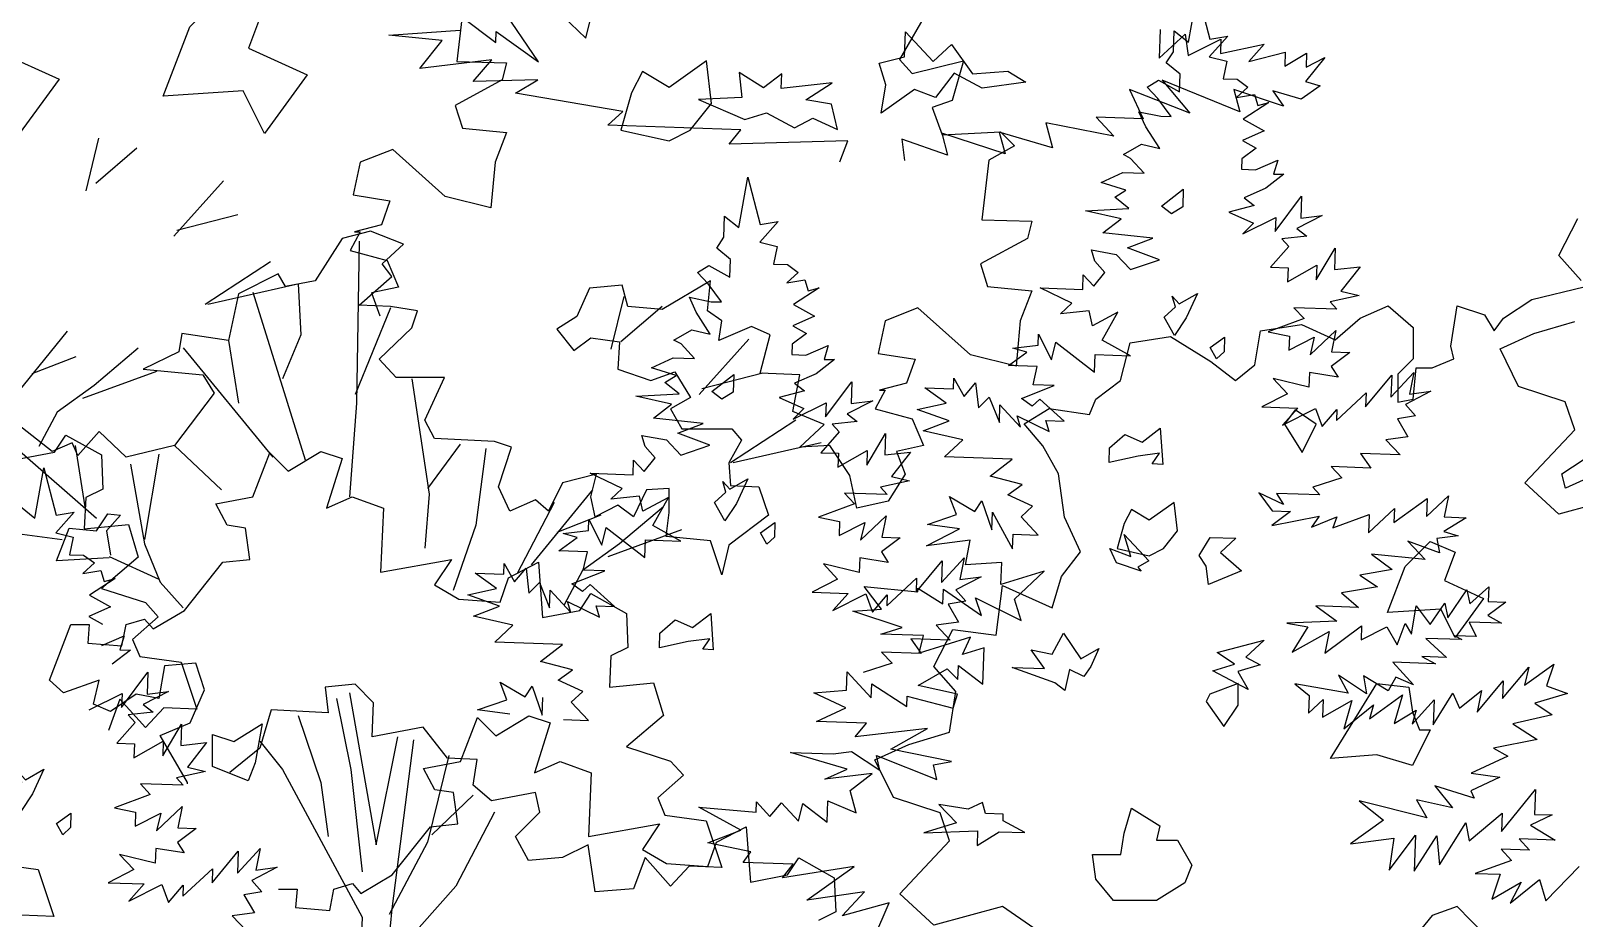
# Model space of a CAD drawing. Header units: inches. Extents: x -11 to 128, y 7 to 56.
# Drawn here: x 27.912 to 28.426, y 22.401 to 22.697 of the extents above; entities that cross this region are included whole.
import ezdxf

# ---------------------------------------------------------------- set-up
doc = ezdxf.new("R2010")
doc.units = ezdxf.units.IN
doc.header["$MEASUREMENT"] = 0
doc.layers.add('CAY', color=94, linetype='Continuous')
doc.layers.add('CAY-3', color=61, linetype='Continuous')
picture_1 = doc.add_image_def('image1.jpg', size_in_pixel=(1680, 1093))

# ---------------------------------------------------------------- blocks, each defined once
blk = doc.blocks.new('A$C76451831')
at = {"layer": 'CAY'}
for p, q in [((5943, 1269.4), (5949.7, 1306.8)), ((5949.7, 1306.8), (5958.9, 1271.5)), ((5931.9, 1262.1), (5932.4, 1277.9)), ((5932.4, 1277.9), (5943, 1269.4)), ((5972.1, 1273.8), (5958.5, 1258.4)), ((5958.9, 1271.5), (5972.1, 1273.8)), ((5926.6, 1254.1), (5931.9, 1262.1)), ((5936.7, 1245.6), (5926.6, 1254.1)), ((5958.5, 1258.4), (5971.5, 1255.2)), ((5971.5, 1255.2), (5968.8, 1242.2)), ((5912.4, 1236), (5920.7, 1241.1)), ((5920.7, 1241.1), (5936.3, 1232.4)), ((5936.3, 1232.4), (5936.7, 1245.6)), ((5968.8, 1242.2), (5979.2, 1241.8)), ((5979.2, 1241.8), (5987.1, 1236.1)), ((5920.2, 1227.6), (5912.4, 1236)), ((5930.2, 1214.1), (5920.2, 1227.6)), ((5987.1, 1236.1), (5978.7, 1228.2)), ((5978.7, 1228.2), (5991.9, 1230.5)), ((5991.9, 1230.5), (5994.4, 1222.3)), ((5906.3, 1217.6), (5922.5, 1214.3)), ((5911.3, 1206.6), (5906.3, 1217.6)), ((5922.5, 1214.3), (5930.2, 1214.1)), ((6002.6, 1224.7), (5983.6, 1212.2)), ((5994.4, 1222.3), (6002.6, 1224.7)), ((5921.6, 1190.3), (5911.3, 1206.6)), ((5999.1, 1203.5), (5983, 1196.4)), ((5983.6, 1212.2), (5999.1, 1203.5)), ((5894.8, 1185.8), (5908.2, 1193.5)), ((5908.2, 1193.5), (5921.6, 1190.3)), ((5983, 1196.4), (5993.3, 1190.6)), ((5900.1, 1182.9), (5894.8, 1185.8)), ((5910.1, 1172.2), (5900.1, 1182.9)), ((5982.6, 1182.8), (5982.3, 1175.1)), ((5993.3, 1190.6), (5982.6, 1182.8)), ((5992.7, 1174.7), (6009.3, 1181.8)), ((6009.3, 1181.8), (6006.2, 1171.5)), ((5878.2, 1165.1), (5894.3, 1172.7)), ((5894.3, 1172.7), (5910.1, 1172.2)), ((5982.3, 1175.1), (5992.7, 1174.7)), ((6013.9, 1171.3), (6000.4, 1160.8)), ((6006.2, 1171.5), (6013.9, 1171.3)), ((5896.6, 1159.5), (5878.2, 1165.1)), ((5888.2, 1154.3), (5896.6, 1159.5)), ((6000.4, 1160.8), (5984.3, 1153.7)), ((5866.6, 1144.2), (5898.8, 1145.8)), ((5898.8, 1145.8), (5888.2, 1154.3)), ((5991.8, 1148), (5973, 1143.2)), ((5984.3, 1153.7), (5991.8, 1148)), ((6007.4, 1128.9), (6026.9, 1154.9)), ((6026.9, 1154.9), (6026.3, 1138.6)), ((5893.1, 1138.3), (5866.6, 1144.2)), ((5879.6, 1127.9), (5893.1, 1138.3)), ((5973, 1143.2), (5991.3, 1134.9)), ((5983.3, 1127), (6007.8, 1139.3)), ((5991.3, 1134.9), (5983.3, 1127)), ((6007.8, 1139.3), (6007.4, 1128.9)), ((6042.3, 1140.8), (6023.3, 1131)), ((6026.3, 1138.6), (6042.3, 1140.8)), ((5916.6, 1123.9), (5879.6, 1127.9)), ((5897.8, 1116.8), (5916.6, 1123.9)), ((6030.9, 1125.3), (6012.2, 1123.3)), ((6012.2, 1123.3), (6017.4, 1117.6)), ((6023.3, 1131), (6030.9, 1125.3)), ((5435.2, 1102.7), (5443.6, 1115.3)), ((5443.6, 1115.3), (5470, 1100.6)), ((5871, 1115), (5889.4, 1111.7)), ((5873.4, 1106.8), (5871, 1115)), ((5889.4, 1111.7), (5899.9, 1100.4)), ((5921.5, 1107.8), (5897.8, 1116.8)), ((6017.4, 1117.6), (6003.8, 1102.2)), ((6037.9, 1092.9), (6051.8, 1116.4)), ((6051.8, 1116.4), (6051.3, 1100.6)), ((5407.8, 1097.4), (5435.2, 1102.7)), ((5470, 1100.6), (5471.1, 1075.2)), ((5880.8, 1098.4), (5873.4, 1106.8)), ((5899.9, 1100.4), (5921.5, 1107.8)), ((6003.8, 1102.2), (6016.9, 1101.8)), ((6016.5, 1091.4), (6038.3, 1103.8)), ((6016.9, 1101.8), (6016.5, 1091.4)), ((6038.3, 1103.8), (6037.9, 1092.9)), ((6051.3, 1100.6), (6070.4, 1102.6)), ((6070.4, 1102.6), (6056.2, 1084.5)), ((5420.6, 1053.6), (5427.3, 1091)), ((5427.3, 1091), (5436.5, 1055.8)), ((5864.5, 1085.8), (5864.9, 1096.7)), ((5864.9, 1096.7), (5872.8, 1088.2)), ((5872.8, 1088.2), (5880.8, 1098.4)), ((5856.5, 1075.7), (5832.8, 1086.9)), ((5832.8, 1086.9), (5864.5, 1085.8)), ((6069.6, 1081.4), (6048.2, 1076.7)), ((6048.2, 1076.7), (6053, 1071.1)), ((6056.2, 1084.5), (6069.6, 1081.4)), ((5458.4, 1068.9), (5457.3, 1045.7)), ((5471.1, 1075.2), (5458.4, 1068.9)), ((5848, 1067.8), (5856.5, 1075.7)), ((5869.4, 1069.8), (5848, 1067.8)), ((5871.7, 1058.8), (5869.4, 1069.8)), ((5890.7, 1069), (5871.7, 1058.8)), ((5879.1, 1048.1), (5890.7, 1069)), ((6053, 1071.1), (6021.3, 1072.2)), ((6021.3, 1072.2), (6028.7, 1064.2)), ((5410, 1062.2), (5420.6, 1053.6)), ((5449.8, 1058.1), (5436.1, 1042.7)), ((5436.5, 1055.8), (5449.8, 1058.1)), ((6028.7, 1064.2), (6002.1, 1054.3)), ((6002.1, 1054.3), (6017.8, 1051)), ((6033.2, 1037.3), (6052.4, 1055.2)), ((6052.4, 1055.2), (6049.1, 1039.5)), ((5436.1, 1042.7), (5449.1, 1039.5)), ((5457.3, 1045.7), (5490, 1048.9)), ((5490, 1048.9), (5497.4, 1024.6)), ((5812.7, 1042.3), (5831.4, 1044.3)), ((5823, 1039.2), (5812.7, 1042.3)), ((5831.4, 1044.3), (5831.6, 1052.5)), ((5831.6, 1052.5), (5841.4, 1033.6)), ((5841.4, 1033.6), (5844.6, 1046.6)), ((5844.6, 1046.6), (5873.3, 1024.3)), ((5900, 1036.5), (5879.1, 1048.1)), ((6017.8, 1051), (6017.5, 1040.6)), ((6017.5, 1040.6), (6036.4, 1050.3)), ((6036.4, 1050.3), (6033.2, 1037.3)), ((5449.1, 1039.5), (5446.4, 1026.4)), ((5809.5, 1029.2), (5823, 1039.2)), ((5873.3, 1024.3), (5873.7, 1037.4)), ((5873.7, 1037.4), (5900, 1036.5)), ((6062.7, 1039), (6048.8, 1028.6)), ((6049.1, 1039.5), (6062.7, 1039)), ((5446.4, 1026.4), (5456.8, 1026.1)), ((5464.8, 1020.4), (5456.3, 1012.5)), ((5456.8, 1026.1), (5464.8, 1020.4)), ((5497.4, 1024.6), (5470, 1001.4)), ((5768.6, 1012.1), (5768.9, 1019.8)), ((5768.9, 1019.8), (5776.6, 1006.4)), ((5830.8, 1028.5), (5809.5, 1029.2)), ((5827.6, 1015), (5830.8, 1028.5)), ((6005.9, 1019.7), (6016.3, 1008.4)), ((6032.4, 1013.3), (6005.9, 1019.7)), ((6032.8, 1024.2), (6032.4, 1013.3)), ((6053.9, 1020.7), (6032.8, 1024.2)), ((6048.8, 1028.6), (6053.9, 1020.7)), ((6074.5, 998.7), (6093.9, 1022)), ((6093.3, 1005.7), (6110.2, 1024.2)), ((6093.9, 1022), (6093.3, 1005.7)), ((6110.2, 1024.2), (6107, 1008)), ((5456.3, 1012.5), (5469.5, 1014.7)), ((5480.2, 1008.9), (5461.2, 996.5)), ((5469.5, 1014.7), (5472, 1006.5)), ((5472, 1006.5), (5480.2, 1008.9)), ((5747.3, 1012.8), (5768.6, 1012.1)), ((5763.2, 1001.4), (5747.3, 1012.8)), ((5776.6, 1006.4), (5785.1, 1016.5)), ((5785.1, 1016.5), (5787.1, 997.8)), ((5819.1, 1004.9), (5843.5, 1014.5)), ((5843.5, 1014.5), (5827.6, 1015)), ((6016.3, 1008.4), (5997.4, 998.7)), ((6052.8, 988.6), (6074.8, 1009.1)), ((6074.8, 1009.1), (6074.5, 998.7)), ((6122.9, 1010.1), (6104, 1000.4)), ((6107, 1008), (6122.9, 1010.1)), ((5461.2, 996.5), (5476.8, 987.8)), ((5470, 1001.4), (5502.7, 990.9)), ((5741.8, 996.7), (5763.2, 1001.4)), ((5765.5, 988.2), (5741.8, 996.7)), ((5787.1, 997.8), (5795.1, 1005.7)), ((5795.1, 1005.7), (5802.6, 986.9)), ((5802.6, 986.9), (5803.1, 1000)), ((5803.1, 1000), (5818.4, 983.6)), ((5827.1, 999.2), (5819.1, 1004.9)), ((5832.7, 1004.4), (5827.1, 999.2)), ((5850.7, 987.9), (5832.7, 1004.4)), ((5997.4, 998.7), (6024.1, 997.7)), ((6024.1, 997.7), (6012.8, 985)), ((6012.8, 985), (6037.3, 997.3)), ((6037.3, 997.3), (6042.2, 983.9)), ((6042.2, 983.9), (6053.1, 996.7)), ((6053.1, 996.7), (6052.8, 988.6)), ((6104, 1000.4), (6111.4, 992)), ((5476.8, 987.8), (5460.6, 980.6)), ((5502.7, 990.9), (5512.2, 980.3)), ((5746.2, 980.7), (5765.5, 988.2)), ((5818.4, 983.6), (5815.9, 991.8)), ((5815.9, 991.8), (5839.5, 980.1)), ((5839.5, 980.1), (5837.1, 988.4)), ((5837.1, 988.4), (5850.7, 987.9)), ((6111.4, 992), (6098.2, 989.7)), ((6098.2, 989.7), (6105.9, 976.3)), ((5460.6, 980.6), (5470.9, 974.8)), ((5512.2, 980.3), (5493.2, 963.4)), ((5775.4, 974.2), (5746.2, 980.7)), ((5761.9, 961.5), (5775.4, 974.2)), ((6105.9, 976.3), (6089.5, 974.1)), ((6089.5, 974.1), (6099.9, 962.9)), ((5470.3, 959), (5486.9, 966.1)), ((5486.9, 966.1), (5483.8, 955.8)), ((5493.2, 963.4), (5498.5, 950.8)), ((6070.5, 963.9), (6078.3, 953.2)), ((6099.9, 962.9), (6070.5, 963.9)), ((5491.5, 955.5), (5478, 945.1)), ((5483.8, 955.8), (5491.5, 955.5)), ((5498.5, 950.8), (5529.1, 946.6)), ((5812.1, 959.8), (5761.9, 961.5)), ((5795.8, 947.2), (5812.1, 959.8)), ((6078.3, 953.2), (6048.9, 954.2)), ((6048.9, 954.2), (6056.8, 945.8)), ((5485, 913.1), (5504.5, 939.2)), ((5504.5, 939.2), (5503.9, 922.9)), ((5529.1, 946.6), (5540.7, 911.8)), ((5819.6, 940.9), (5795.8, 947.2)), ((5808.9, 933.2), (5819.6, 940.9)), ((6056.8, 945.8), (6035.2, 938.9)), ((5770.8, 918.6), (5765.8, 931.9)), ((5765.8, 931.9), (5784.4, 920.9)), ((5784.4, 920.9), (5789.7, 928.8)), ((5789.7, 928.8), (5797.1, 907.3)), ((5827.2, 924.8), (5808.9, 933.2)), ((5460.9, 911.2), (5485.4, 923.5)), ((5483.7, 919.1), (5475.3, 895.9)), ((5502.7, 898.1), (5483.7, 919.1)), ((5485.4, 923.5), (5485, 913.1)), ((5519.9, 925), (5501, 915.3)), ((5503.9, 922.9), (5519.9, 925)), ((5749.2, 911.2), (5770.8, 918.6)), ((5797.1, 907.3), (5797.6, 920.4)), ((5818.7, 916.9), (5827.2, 924.8)), ((5831.4, 903.4), (5818.7, 916.9)), ((5508.5, 909.6), (5489.8, 907.5)), ((5489.8, 907.5), (5495.1, 901.9)), ((5501, 915.3), (5508.5, 909.6)), ((5516.4, 912.8), (5502.7, 898.1)), ((5540.7, 911.8), (5516.4, 912.8)), ((5773.1, 908.1), (5749.2, 911.2)), ((5495.1, 901.9), (5481.4, 886.5)), ((5515.5, 877.1), (5529.5, 900.7)), ((5529.5, 900.7), (5528.9, 884.8)), ((5812.9, 904), (5831.4, 903.4)), ((5481.4, 886.5), (5494.5, 886)), ((5494.1, 875.6), (5515.9, 888)), ((5494.5, 886), (5494.1, 875.6)), ((5515.9, 888), (5515.5, 877.1)), ((5528.9, 884.8), (5548, 886.9)), ((5548, 886.9), (5533.8, 868.8)), ((5547.3, 865.6), (5525.8, 860.9)), ((5525.8, 860.9), (5530.6, 855.3)), ((5533.8, 868.8), (5547.3, 865.6)), ((5506.3, 848.5), (5479.7, 838.5)), ((5498.9, 856.4), (5506.3, 848.5)), ((5530.6, 855.3), (5498.9, 856.4)), ((5479.7, 838.5), (5495.4, 835.2)), ((5510.8, 821.5), (5530, 839.5)), ((5530, 839.5), (5526.8, 823.7)), ((5495.4, 835.2), (5495.1, 824.8)), ((5495.1, 824.8), (5514, 834.6)), ((5514, 834.6), (5510.8, 821.5)), ((5540.3, 823.2), (5526.4, 812.8)), ((5526.8, 823.7), (5540.3, 823.2)), ((5510, 797.5), (5483.5, 803.9)), ((5483.5, 803.9), (5494, 792.7)), ((5510.4, 808.4), (5510, 797.5)), ((5531.5, 805), (5510.4, 808.4)), ((5526.4, 812.8), (5531.5, 805)), ((5552.1, 782.9), (5571.5, 806.3)), ((5570.9, 790), (5587.9, 808.4)), ((5571.5, 806.3), (5570.9, 790)), ((5587.9, 808.4), (5584.6, 792.2)), ((5494, 792.7), (5475, 782.9)), ((5530.4, 772.8), (5552.4, 793.3)), ((5552.4, 793.3), (5552.1, 782.9)), ((5600.5, 794.4), (5581.6, 784.6)), ((5584.6, 792.2), (5600.5, 794.4)), ((5475, 782.9), (5501.7, 782)), ((5501.7, 782), (5490.4, 769.2)), ((5490.4, 769.2), (5514.9, 781.5)), ((5514.9, 781.5), (5519.8, 768.2)), ((5519.8, 768.2), (5530.7, 781)), ((5530.7, 781), (5530.4, 772.8)), ((5581.6, 784.6), (5589, 776.2)), ((5589, 776.2), (5575.8, 773.9)), ((5575.8, 773.9), (5583.5, 760.5)), ((5583.5, 760.5), (5567.1, 758.4)), ((5567.1, 758.4), (5577.6, 747.1)), ((5173.4, 74.4), (5145.4, 115.3)), ((5180, 119.1), (5208.5, 91.8)), ((5208.5, 91.8), (5214.8, 117.9)), ((5115.7, 108.2), (5141.7, 88.7)), ((5062.2, 94.2), (5115.3, 97.8)), ((5101.9, 90.1), (5062.2, 94.2)), ((5141.7, 88.7), (5142, 96.8)), ((5142, 96.8), (5173.4, 74.4)), ((5634.7, 98.2), (5633.9, 77)), ((5633.9, 77), (5653.1, 94.9)), ((5653.1, 94.9), (5655.3, 78.9)), ((5085.3, 69.4), (5101.9, 90.1)), ((5655.3, 78.9), (5679.7, 91.2)), ((5679.7, 91.2), (5679.3, 80.4)), ((5679.3, 80.4), (5711.8, 87.4)), ((5711.8, 87.4), (5700.4, 74.6)), ((5700.4, 74.6), (5727.4, 81.4)), ((5727.4, 81.4), (5727.1, 71)), ((5727.1, 71), (5743.3, 80.8)), ((5743.3, 80.8), (5742.9, 70.4)), ((5138.6, 75.7), (5085.3, 69.4)), ((5124.9, 59.8), (5138.6, 75.7)), ((5756.7, 77.6), (5742.5, 59.6)), ((5742.9, 70.4), (5756.7, 77.6)), ((5172.9, 60.9), (5124.9, 59.8)), ((5156.3, 51), (5172.9, 60.9)), ((5693.7, 37.2), (5636.1, 60.6)), ((5636.1, 60.6), (5656.5, 36.3)), ((5742.5, 59.6), (5753.3, 56.5)), ((5236, 37.4), (5156.3, 51)), ((5656.5, 36.3), (5611.8, 53.7)), ((5611.8, 53.7), (5621.9, 32)), ((5726, 41.5), (5689.3, 53.7)), ((5689.3, 53.7), (5693.7, 37.2)), ((5739.3, 46.5), (5718.3, 52.7)), ((5718.3, 52.7), (5726, 41.5)), ((5753.3, 56.5), (5739.3, 46.5)), ((5224.8, 27.3), (5236, 37.4)), ((5323.5, 23.9), (5224.8, 27.3)), ((5314.9, 13.3), (5323.5, 23.9)), ((5600.2, 19.2), (5549.8, 29.1)), ((5549.8, 29.1), (5554.6, 10.4)), ((5621.9, 32), (5587.1, 33.3)), ((5587.1, 33.3), (5600.2, 19.2)), ((5402.9, 15.7), (5314.9, 13.3)), ((5396.9, 0), (5402.9, 15.7)), ((5476.9, 4.9), (5442.9, 17)), ((5442.9, 17), (5445, 1)), ((5472.5, 21.4), (5476.9, 4.9)), ((5519.5, 6.1), (5472.5, 21.4)), ((5515.1, 22.2), (5519.5, 6.1)), ((5554.6, 10.4), (5515.1, 22.2))]:
    blk.add_line(p, q, dxfattribs=at)
for points in [[(5738.9, 1437), (5733.7, 1392.7), (5770.6, 1391.6), (5767.4, 1379), (5732.6, 1360), (5737.9, 1343.1), (5770.6, 1340), (5762.2, 1317.8), (5759, 1284.1), (5725.2, 1292.5), (5686.2, 1327.3), (5662, 1317.8), (5656.7, 1293.6), (5684.1, 1289.3), (5677.8, 1271.4), (5657.7, 1266.1), (5662, 1266.1), (5654.6, 1252.4), (5682, 1245), (5690.4, 1225), (5670.4, 1220.8), (5676.7, 1203.9)], [(1271.4, 1199.6), (1249.3, 1161.6), (1258.8, 1151.1), (1296.7, 1160.6), (1288.3, 1131.1), (1273.5, 1125.8), (1280.9, 1105.7), (1324.2, 1107.9), (1334.7, 1097.3), (1315.7, 1086.8), (1310.4, 1042.5), (1347.4, 1041.4), (1344.2, 1028.7), (1309.4, 1009.8), (1314.7, 992.9), (1347.4, 989.7), (1338.9, 967.6), (1335.8, 933.8), (1302, 942.3), (1263, 977.1), (1238.7, 967.6), (1233.4, 943.3), (1260.9, 939.1), (1254.5, 921.2), (1234.5, 915.9), (1238.7, 915.9), (1231.3, 902.2), (1258.8, 894.8), (1267.2, 874.8), (1247.2, 870.5), (1253.5, 853.7)], [(5467.9, 1335.7), (5458.4, 1296.7)], [(5496.4, 1328.4), (5465.8, 1302)], [(1789.6, 837.7), (1738.5, 824), (1713.4, 847.2), (1750.3, 886.5), (1743.2, 907.3), (1708.6, 918.7), (1694.9, 946.6), (1720, 958), (1750.3, 967.1)], [(1755, 997.4), (1738.5, 1015.9), (1752.7, 1043.4)], [(5560.7, 1304.1), (5523.8, 1263)], [(5571.3, 1278.8), (5525.9, 1267.2)], [(5595.5, 1244), (5547, 1212.3)], [(5614.5, 1227.1), (5549.1, 1212.3)], [(1230.2, 508.9), (1241.6, 535.3), (1206.8, 525.6), (1223.3, 543.6), (1180.5, 537.4), (1215.8, 562.4), (1162.5, 553.9), (1170.5, 564), (1133.4, 565.3), (1139.1, 573.3), (1107.2, 579.8), (1131.5, 589.4), (1100.4, 606.4), (1142.9, 602.6), (1143.1, 610.3), (1153.2, 599.5), (1161.7, 609.7), (1174.4, 596.1), (1177.5, 609.1), (1195.6, 595.3), (1196.2, 611.2), (1217.2, 602.3), (1212.8, 618.8), (1229.1, 631.3), (1194, 627.1), (1210.6, 634.7), (1168.4, 647.1), (1200.1, 646), (1213.8, 647.7), (1234.6, 633.9), (1232.3, 644.8), (1276.9, 627), (1274.6, 637.9), (1287.8, 640.2), (1242.8, 649.4), (1270.1, 664.8), (1216.4, 658.5), (1224.9, 668.7), (1187.8, 670), (1209.5, 680.1), (1185.8, 691.3), (1209.9, 693.2), (1210.4, 706.8), (1228.3, 687.6), (1228.7, 698), (1254.8, 681.2), (1255.1, 688.9), (1289.2, 680), (1292.3, 690.3), (1263.1, 696.8), (1284.8, 709.2), (1292.7, 701.2), (1293, 711.6), (1311.1, 697.8), (1312.1, 724.6), (1296, 719.7), (1301.9, 732.6), (1263.9, 720.8), (1267.1, 733.8), (1235.4, 734.9), (1251.4, 739.8), (1214.7, 752), (1236, 753.5), (1223, 770.3), (1262.8, 766.2), (1262.9, 768.9), (1281.5, 757.4), (1281.9, 768.2), (1310.2, 748.6), (1305.7, 761.9), (1339.5, 744.9), (1334.6, 760.9), (1356.7, 781.5), (1324.6, 771.7), (1325.2, 788), (1298.4, 786.2), (1301.7, 804.7), (1269.4, 800.4), (1293.9, 813.1), (1270, 816.2), (1291.5, 823.6), (1286.5, 837), (1305.2, 825.9), (1310.4, 833.9), (1317.9, 812.3), (1318.3, 825.4), (1333.2, 798.2), (1333.6, 809), (1352.2, 808.4), (1339.5, 822), (1347.9, 829.8), (1329.6, 838.2), (1340.3, 846), (1316.5, 852.2), (1332.8, 864.8), (1282.6, 866.6), (1296.2, 879.2), (1266.9, 885.7), (1286.2, 893.2), (1262.5, 901.7), (1284, 906.4), (1268.1, 917.8), (1289.3, 917.1), (1289.6, 924.8), (1297.3, 911.4), (1305.8, 921.5), (1307.9, 902.9), (1315.9, 910.7), (1323.4, 891.9), (1323.8, 905), (1339.1, 888.6), (1336.7, 896.9), (1360.3, 885.2), (1357.8, 893.4), (1371.4, 892.9), (1353.4, 909.4), (1347.8, 904.2), (1339.8, 909.9), (1364.2, 919.5), (1348.4, 920), (1351.5, 933.5), (1330.3, 934.3), (1343.8, 944.2), (1333.4, 947.3), (1352.1, 949.4), (1352.4, 957.5), (1362.1, 938.6), (1365.3, 951.6), (1394, 929.3), (1394.4, 942.4), (1420.7, 941.5), (1399.8, 953.1), (1411.4, 974), (1392.5, 963.8), (1390.1, 974.8), (1368.8, 972.8), (1377.2, 980.7), (1353.6, 991.9), (1385.3, 990.8), (1385.6, 1001.7), (1393.5, 993.3), (1401.6, 1003.4), (1394.2, 1011.8), (1391.7, 1020.1), (1410.2, 1016.7), (1420.7, 1005.5), (1442.2, 1012.9), (1418.5, 1021.8), (1437.3, 1028.9), (1400.3, 1032.9), (1413.8, 1043.3), (1387.3, 1049.2), (1419.5, 1050.8), (1409, 1059.4), (1417.3, 1064.5), (1398.9, 1070.1), (1415, 1077.7), (1430.9, 1077.2), (1420.8, 1088), (1415.5, 1090.9), (1428.9, 1098.6), (1442.4, 1095.4), (1432.1, 1111.6), (1427, 1122.6), (1443.2, 1119.4), (1450.9, 1119.1), (1441, 1132.6), (1433.1, 1141), (1441.4, 1146.2), (1457, 1137.5), (1457.5, 1150.6), (1447.3, 1159.1), (1452.6, 1167.1), (1453.1, 1182.9), (1463.7, 1174.4), (1470.5, 1211.8), (1479.7, 1176.6), (1492.9, 1178.8), (1479.2, 1163.4), (1492.2, 1160.3), (1489.5, 1147.2), (1499.9, 1146.8), (1507.9, 1141.1), (1499.4, 1133.3), (1512.7, 1135.5), (1515.1, 1127.3), (1523.3, 1129.7), (1504.3, 1117.2), (1519.9, 1108.5), (1503.8, 1101.4), (1514, 1095.6), (1503.3, 1087.8), (1503, 1080.1), (1513.4, 1079.7), (1530, 1086.9), (1526.9, 1076.5), (1534.6, 1076.3), (1521.1, 1065.9), (1505, 1058.7), (1512.5, 1053), (1493.8, 1048.2), (1512, 1039.9), (1504.1, 1032), (1528.5, 1044.3), (1528.1, 1033.9), (1547.6, 1060), (1547.1, 1043.7), (1563, 1045.8), (1544.1, 1036.1), (1551.6, 1030.3), (1532.9, 1028.3), (1538.2, 1022.7), (1524.5, 1007.3), (1537.6, 1006.8), (1537.3, 996.4), (1559, 1008.8), (1558.6, 997.9), (1572.6, 1021.5), (1572, 1005.6), (1591.1, 1007.7), (1576.9, 989.6), (1590.4, 986.4), (1568.9, 981.7), (1573.7, 976.1), (1542, 977.2), (1549.5, 969.2), (1522.8, 959.3), (1538.6, 956), (1538.2, 945.6), (1557.1, 955.4), (1554, 942.3), (1573.2, 960.2), (1569.9, 944.5), (1583.5, 944), (1569.5, 933.6), (1574.7, 925.7), (1553.5, 929.2), (1553.1, 918.3), (1526.6, 924.7), (1537.1, 913.4), (1518.2, 903.7), (1544.9, 902.7), (1533.5, 890), (1558, 902.3), (1563, 889), (1573.8, 901.7), (1573.5, 893.6), (1595.6, 914.1), (1595.2, 903.7), (1614.6, 927.1), (1614, 910.8), (1631, 929.2), (1627.7, 913), (1643.6, 915.2), (1624.7, 905.4), (1632.1, 897), (1618.9, 894.7), (1626.6, 881.3), (1610.2, 879.2), (1620.7, 867.9), (1591.3, 868.9), (1599.1, 858.2), (1569.6, 859.3), (1577.5, 850.8), (1556, 843.9), (1561.2, 838.3), (1529.1, 839.4), (1534.2, 831), (1515.9, 839.8), (1525.9, 826.3), (1539.5, 825.9), (1525.5, 815.5), (1560.6, 822.4), (1554.9, 814.4), (1573.8, 821.9), (1570.8, 813.9), (1597.8, 823.8), (1597.4, 810.2), (1616.6, 828.2), (1616.2, 817.7), (1640.9, 835.5), (1640.4, 822.3), (1656.8, 837.6), (1653.5, 821.9), (1669.8, 821.3), (1653.1, 811), (1663.9, 807.9), (1648, 805.8), (1649.9, 795.3), (1626.6, 803.8), (1639.3, 790.2), (1599.5, 794.3), (1615, 782.9), (1590.8, 778.7), (1604.1, 770.1), (1577.2, 765.6), (1590, 754.7), (1558.3, 755.8), (1573.8, 744.4), (1536.6, 743), (1552.3, 740.2), (1540.8, 721.6), (1568.1, 736.9), (1564.8, 720.7), (1592.2, 741.1), (1591.9, 730.6), (1610.8, 740.4), (1618.5, 727), (1624.5, 742.7), (1629.2, 734.8), (1632.6, 756), (1643, 742), (1654, 757.9), (1656.3, 747), (1670.2, 767.8), (1672.6, 757.3), (1686.6, 770), (1686.2, 759.1), (1699.3, 758.6), (1685.9, 748.7), (1696.1, 742.9), (1672.1, 743.7), (1677.2, 733.1), (1661.3, 733.7), (1666.6, 730.8), (1639.9, 731.7), (1655.3, 717.6), (1636.8, 718.2), (1647, 712.9), (1615.3, 714), (1630.6, 697.1), (1617.6, 703), (1611.9, 692.8), (1593.7, 703.8), (1595.9, 690.6), (1575.1, 704.5), (1582.3, 691.1), (1542.7, 697.9), (1553.3, 689.4), (1552.8, 676.3), (1563.6, 686.3), (1563.1, 673.2), (1584.9, 685.6), (1579.1, 664.5), (1601.1, 682.3), (1598, 672), (1622.6, 689.7), (1616.4, 668.6), (1632.6, 678.5), (1629.6, 668.1), (1646.1, 686.1), (1645.4, 667.6), (1659.8, 691.1), (1664.9, 680), (1681.2, 693.1), (1677.9, 676.9), (1697.3, 700.2), (1696.8, 687.1), (1716.2, 710.4), (1713, 696.9), (1734.9, 712.5), (1729.3, 696.4), (1745, 690.8), (1720.7, 683.5), (1733.6, 674.9), (1704.3, 668.2), (1722.5, 656.7), (1690.1, 650.1), (1700.8, 644.3), (1673.6, 631.7), (1694.8, 628.7), (1673.2, 618.6), (1675.7, 613), (1646.5, 622.2), (1659.6, 605.9), (1633, 611.8), (1640.7, 598.4), (1590.4, 611), (1608.5, 596.8), (1583.9, 579.1), (1616.2, 583.4), (1612.6, 559.5), (1632.1, 585.5), (1631.2, 558.8), (1648, 585), (1649.9, 563.6), (1669.6, 594.7), (1671.9, 581.4), (1696.6, 601.9), (1696.1, 588.3), (1721.2, 619.6), (1720.6, 601), (1733.7, 600.6), (1717.6, 593), (1735.8, 581.9), (1709.1, 582.8), (1716.9, 574.4), (1695.7, 575.2), (1703.5, 566.7), (1676.5, 557.2), (1695, 556.6), (1688.9, 538.2), (1710.7, 550.6), (1702.4, 535), (1724.3, 552.8), (1728.8, 536.8), (1753.7, 562.3)], [(5444.7, 1192.3), (5399.3, 1136.4)], [(5497.4, 1179.7), (5464.7, 1152.2), (5437.3, 1132.2), (5423.6, 1106.9)], [(5451, 1173.3), (5418.3, 1160.7)], [(5456.3, 1142.7), (5511.1, 1162.8)], [(5963.8, 1034.3), (5959.1, 1042.6), (5969.8, 1050.4), (5969.4, 1039.5), (5963.8, 1034.3)], [(1253.5, 853.7), (1240.8, 833.6), (1217.6, 828.4), (1212.4, 852.6), (1197.6, 874.8), (1175.4, 873.7), (1193.4, 890.6), (1170.2, 900.1), (1175.4, 927.5), (1145.9, 928.6), (1153.3, 957), (1139.6, 963.4), (1115.3, 952.8), (1117.4, 967.6), (1106.9, 975), (1109, 997.1), (1073.1, 976), (1047.8, 978.1), (1043.6, 993.9), (1019.3, 991.8), (1009.9, 970.7), (995.1, 961.2), (1007.7, 945.4), (1020.4, 954.9), (1041.5, 951.8), (1040.4, 931.7), (1064.7, 923.3), (1082.6, 929.6), (1094.2, 910.6), (1079.5, 902.2), (1087.9, 887.4), (1124.8, 887.4), (1132.2, 879), (1122.7, 862.1), (1123.8, 845.2), (1144.9, 844.2), (1152.2, 823.1), (1122.7, 800.9), (1117.4, 778.8), (1109, 804.1), (1076.3, 807.3), (1078.4, 825.2), (1078.4, 843.1), (1061.5, 842.1), (1052, 822), (1040.4, 830.5), (1023.6, 822), (1020.4, 836.8), (1024.6, 853.7), (999.3, 847.3), (988.8, 826.2), (979.3, 834.7), (960.3, 826.2), (951.8, 844.2), (961.3, 873.7), (948.7, 877.9), (904.4, 880), (897, 893.7), (911.8, 925.4), (875.9, 925.4), (863.3, 939.1), (887.5, 962.3), (891.7, 975), (871.7, 978.1), (848.5, 979.2), (872.7, 1000.3), (865.4, 1009.8), (881.2, 1024.5), (856.9, 1034), (835.8, 1028.7), (815.8, 997.1), (793.6, 992.9), (788.4, 1002.4), (758.8, 987.6), (751.5, 952.8), (716.7, 958.1), (714.5, 944.4), (688.2, 931.7), (732.5, 927.5), (740.9, 913.8), (711.4, 874.8), (675.5, 866.3), (655.5, 885.3), (639.7, 867.4), (635.4, 876.9), (620.7, 870.5), (586.9, 896.9)], [(848.5, 1026.6), (846.4, 906.4), (841.1, 836.8)], [(769.4, 988.7), (808.4, 864.2)], [(803.1, 995), (805.2, 957), (791.5, 924.3)], [(1044.7, 985.5), (1035.2, 946.5)], [(871.7, 977.1), (845.3, 912.7)], [(1073.1, 978.1), (1042.6, 951.8)], [(751.5, 952.8), (758.8, 906.4)], [(1137.5, 953.9), (1100.6, 912.7)], [(1484.5, 939.3), (1479.8, 947.6), (1490.5, 955.4), (1490.1, 944.5), (1484.5, 939.3)], [(717.7, 947.5), (784.2, 866.3)], [(1148, 928.6), (1102.7, 917)], [(887.5, 924.3), (900.2, 838.9), (897, 798.8)], [(1172.3, 893.7), (1123.8, 862.1)], [(594.3, 872.7), (653.4, 821)], [(634.4, 741.9), (648.1, 741.9), (647, 728.2), (672.4, 726.1), (675.5, 741.9), (689.2, 746.1), (695.6, 738.7), (718.8, 752.4), (747.2, 788.3), (767.3, 790.4), (764.1, 813.6), (750.4, 815.7), (742, 831.5), (769.4, 836.8), (782, 869.5), (795.8, 855.8), (820, 870.5), (835.8, 865.3), (824.2, 828.4), (843.2, 836.8), (866.4, 828.4), (864.3, 780.9), (917, 790.4), (904.4, 771.4), (922.3, 760.9), (952.9, 758.7), (959.2, 776.7), (981.4, 788.3), (984.5, 747.1), (1012, 752.4), (1020.4, 765.1), (1046.8, 750.3), (1047.8, 725), (1035.2, 718.7), (1034.1, 695.5), (1066.8, 698.6), (1074.2, 674.4), (1046.8, 651.2), (1079.5, 640.6), (1089, 630.1), (1070, 613.2), (1075.2, 600.5), (1105.8, 596.3), (1117.4, 561.5), (1093.2, 562.6), (1079.5, 547.8), (1060.5, 568.9), (1052, 545.7), (1023.6, 543.6), (1018.3, 578.4), (999.3, 568.9), (974, 566.8), (964.5, 584.7), (982.4, 602.7), (979.3, 617.4), (946.6, 611.1), (932.9, 622.7), (936, 641.7), (913.9, 642.7), (895.9, 665.9), (858, 658.6), (859, 683.9), (845.3, 697.6), (823.2, 695.5), (825.3, 676.5), (783.1, 678.6), (774.7, 650.1), (752.5, 632.2)], [(637.6, 874.8), (644.9, 829.4)], [(711.4, 874.8), (746.2, 842.1)], [(923.4, 875.8), (899.1, 843.1)], [(942.4, 872.7), (935, 815.7), (918.1, 767.2)], [(1191.3, 876.9), (1125.9, 862.1)], [(678.7, 861.1), (689.2, 802), (700.8, 773.5), (717.7, 754.5)], [(699.8, 868.4), (689.2, 805.2)], [(1021.5, 842.1), (976.1, 786.2)], [(993, 832.6), (965.6, 779.8)], [(1074.2, 829.4), (1041.5, 802), (1014.1, 782), (1000.4, 756.6)], [(5441.4, 818.5), (5436.7, 826.9), (5447.4, 834.6), (5447, 823.8), (5441.4, 818.5)], [(662.9, 791.4), (623.8, 789.3), (633.3, 813.6), (653.4, 811.5), (661.8, 824.1), (671.3, 823.1), (660.8, 811.5), (663.9, 793.6)], [(1027.8, 823.1), (995.1, 810.4)], [(572.2, 812.5), (628.1, 805.2)], [(1033.1, 792.5), (1087.9, 812.5)], [(662.9, 792.5), (699.8, 775.6)], [(720.9, 623.7), (720.9, 624.8), (700.8, 659.6), (723, 669.1), (733.5, 693.4), (727.2, 713.4), (704, 711.3), (699.8, 687), (682.9, 690.2), (663.9, 677.5), (651.3, 682.8), (655.5, 700.7), (629.1, 691.2), (618.6, 700.7), (634.4, 741.9)], [(841.1, 691.2), (861.1, 578.4), (877, 658.6)], [(831.6, 687), (842.2, 634.3), (850.6, 558.4)], [(803.1, 674.4), (820, 624.8), (825.3, 584.7)], [(774.7, 655.4), (791.5, 634.3), (850.6, 524.6), (847.4, 444.5), (842.2, 343.2), (836.9, 219.8), (831.6, 177.6), (821.1, 141.8)], [(888.6, 656.4), (872.7, 530.9), (866.4, 466.6), (861.1, 337.9), (856.9, 208.2), (854.8, 166), (859, 143.9)], [(914.9, 644.8), (899.1, 580.5), (870.6, 526.7)], [(932.9, 615.3), (902.3, 585.8)], [(948.7, 602.7), (920.2, 547.8), (869.6, 490.9)]]:
    blk.add_lwpolyline(points, dxfattribs=at)
for points in [[(5351.5, 1415.3), (5379.2, 1443), (5406.9, 1431.1), (5395, 1399.4), (5438.6, 1379.6), (5406.9, 1336.1), (5391, 1367.8), (5331.7, 1363.8)], [(722.8, 1185.8), (750.5, 1213.5), (778.2, 1201.7), (766.3, 1170), (809.9, 1150.2), (778.2, 1106.6), (762.4, 1138.3), (703, 1134.3)], [(1109.9, 1128.8), (1106, 1160.5), (1078.3, 1140.7), (1058.5, 1152.6), (1050.5, 1136.7), (1042.6, 1109), (1078.3, 1101.1), (1094.1, 1109)], [(5922.9, 1147.7), (5939.2, 1160.3), (5938.7, 1147.1), (5930.4, 1142)], [(5925, 1065.1), (5933.4, 1073), (5931, 1080.8), (5936.2, 1075.1), (5949.6, 1082.8), (5941.3, 1064.5), (5932.7, 1051.7)], [(1443.6, 1052.7), (1459.9, 1065.3), (1459.5, 1052.2), (1451.1, 1047)], [(1445.7, 970.1), (1454.1, 978), (1451.7, 985.8), (1456.9, 980.2), (1470.4, 987.9), (1462, 969.6), (1453.4, 956.7)], [(5923.9, 955.9), (5916.2, 956.2), (5921.4, 964.1), (5905.5, 962), (5884.1, 957.3), (5884.4, 968.1), (5895.7, 978.2), (5908.6, 972.3), (5922.1, 982.7)], [(5552.4, 869.2), (5552.4, 892.9), (5568.2, 887.7), (5589.3, 900.9), (5584, 871.8), (5578.8, 858.6)], [(1444.6, 860.9), (1436.9, 861.2), (1442.2, 869.2), (1426.3, 867), (1404.8, 862.3), (1405.2, 873.2), (1416.4, 883.2), (1429.3, 877.3), (1442.8, 887.7)], [(5402.6, 849.4), (5411, 857.2), (5408.6, 865), (5413.8, 859.4), (5427.2, 867.1), (5418.9, 848.8), (5410.3, 835.9)], [(1428.7, 781.7), (1410.3, 787.8), (1405.3, 798.4), (1420.9, 792.4), (1416.1, 808.9), (1434.4, 789.2), (1426.1, 784.5)], [(1476.9, 785.4), (1471.7, 793.3), (1479.9, 806.6), (1498.9, 806), (1487.6, 795.5), (1503, 781.8), (1478.7, 771.8)], [(1364.6, 698.7), (1332.9, 710.2), (1356.9, 709.4), (1346.9, 723.3), (1362.7, 720.1), (1370.9, 735.6), (1383.8, 716.6), (1397.3, 724.3), (1391.3, 710.9), (1386.1, 703.4), (1375.4, 708.7), (1372.1, 693)], [(1485.1, 721.2), (1519.8, 730.4), (1506.2, 717.8), (1516.9, 712), (1500.4, 707.1), (1508.1, 693.7), (1481.9, 707.7), (1497.9, 712.6)], [(1313.2, 601.7), (1310.8, 609.9), (1300.2, 604.8), (1278.6, 608.3), (1291.7, 594.7), (1267.4, 587.4), (1307.3, 588.7), (1306.9, 577.9), (1323.2, 588.2), (1342.2, 587.5), (1326.2, 596.2), (1326.3, 601.2)], [(5431.1, 57.3), (5426.2, 73.3), (5445, 78.1), (5445.6, 96.7), (5466.2, 74.6), (5479.7, 87.3), (5495.3, 65.5), (5521.6, 67.3), (5535, 59.1), (5502.6, 54.8), (5481.7, 65.9), (5467.9, 47.8), (5452.3, 53.8), (5427.7, 36.1)], [(5395.1, 24.1), (5390.7, 42.8), (5371.8, 46.2), (5391.3, 58.7), (5353.5, 54.6), (5353.9, 65.4), (5340.4, 55), (5322.2, 66.5), (5324.3, 47.9), (5292.1, 46.3), (5326.4, 31.5), (5342.5, 36.4), (5363.4, 25.2), (5376.8, 32.4)]]:
    blk.add_lwpolyline(points, close=True, dxfattribs=at)
at = {"layer": 'CAY-3'}
for points in [[(6161.9, 749.1), (6138.7, 765.3), (6087.6, 751.5), (6062.4, 774.7), (6099.4, 814), (6092.3, 834.9), (6057.7, 846.3), (6043.9, 874.2), (6069.1, 885.6), (6099.4, 894.6), (6104.1, 924.9), (6087.6, 943.4), (6101.7, 970.9), (6134, 966.6), (6138.7, 1003.6), (6175.6, 987), (6182.3, 1010.2), (6196.5, 1028.7), (6184.7, 1054.3), (6180.3, 1086.5), (6168.5, 1107.4), (6154.8, 1123.5), (6173.3, 1134.9), (6203.1, 1130.6), (6207.9, 1142), (6226.3, 1155.7), (6233.4, 1183.7), (6263.3, 1188.4), (6293.2, 1169.9), (6311.6, 1155.7), (6325.8, 1167.5), (6330.1, 1192.7), (6360.4, 1197.4), (6385.5, 1186), (6404, 1202.1), (6424.8, 1211.2), (6443.3, 1195.1), (6443.3, 1171.9), (6431.9, 1160.5), (6431.9, 1139.6), (6443.3, 1142), (6445.7, 1165.2), (6457.5, 1165.2), (6473.6, 1171.9), (6471.2, 1181.3), (6475.9, 1211.2), (6496.4, 1204.5), (6503.5, 1192.7), (6510.5, 1202.1), (6531.4, 1215.9), (6570.3, 1225.3)], [(6496.4, 744.4), (6475.9, 765.3), (6457.5, 758.6), (6436.6, 733)], [(5601.5, 778.1), (5615.2, 778.1), (5614.1, 764.4), (5639.4, 762.3), (5642.6, 778.1), (5656.3, 782.3), (5662.6, 774.9), (5685.8, 788.7), (5714.3, 824.5), (5734.4, 826.6), (5731.2, 849.8), (5717.5, 851.9), (5709, 867.8), (5736.5, 873), (5749.1, 905.7), (5762.8, 892), (5787.1, 906.8), (5802.9, 901.5), (5791.3, 864.6), (5810.3, 873), (5833.5, 864.6), (5831.4, 817.1), (5884.1, 826.6), (5871.5, 807.6), (5889.4, 797.1), (5920, 795), (5926.3, 812.9), (5948.5, 824.5), (5951.6, 783.4), (5979, 788.7), (5987.5, 801.3), (6013.8, 786.5), (6014.9, 761.2), (6002.2, 754.9)], [(579.7, 564.3), (610.3, 560.1), (621.9, 525.3), (597.7, 526.3)]]:
    blk.add_lwpolyline(points, dxfattribs=at)
for points in [[(6371.5, 1123.4), (6355.7, 1134), (6347.8, 1123.4), (6361, 1102.3)], [(6569.5, 1097), (6577.4, 1102.3), (6580, 1086.5), (6556.3, 1075.9), (6553.6, 1086.5)], [(6268.6, 1044.2), (6266, 1065.3), (6247.5, 1052.1), (6234.3, 1060.1), (6229, 1049.5), (6223.7, 1031), (6247.5, 1025.7), (6258, 1031)], [(6437.5, 1017.8), (6456, 1036.3), (6474.5, 1028.4), (6466.5, 1007.2), (6495.6, 994), (6474.5, 965), (6463.9, 986.1), (6424.3, 983.5)], [(6292.4, 922.8), (6289.7, 917.5), (6302.9, 899), (6313.5, 914.8), (6313.5, 930.7)], [(6403.2, 909.6), (6416.4, 930.7), (6440.2, 928), (6442.8, 909.6), (6448.1, 896.4), (6456, 896.4), (6442.8, 870), (6416.4, 877.9), (6382.1, 875.2)], [(6252.8, 814.5), (6268.6, 814.5), (6279.2, 796), (6273.9, 782.8), (6252.8, 769.6), (6221.1, 769.6), (6207.9, 785.5), (6205.3, 803.9), (6226.4, 803.9), (6229, 819.8), (6234.3, 838.3), (6255.4, 825.1)]]:
    blk.add_lwpolyline(points, close=True, dxfattribs=at)

msp = doc.modelspace()

# ---------------------------------------------------------------- block references
at = {"layer": 'CAY', "xscale": 0.0004489089019145984, "yscale": 0.0004489089019145984, "zscale": 0.0004489089019145984}
for p in [(25.7583, 22.65341), (27.64007, 22.16613), (25.47952, 22.06171)]:
    msp.add_blockref('A$C76451831', p, dxfattribs=at)

# ---------------------------------------------------------------- pictures from other files: only their frames are drawn
image = msp.add_image(picture_1, insert=(12.49661, 7.37723), size_in_units=(74.4025, 48.40591))
image.dxf.flags = 6

doc.saveas('drawing.dxf')
